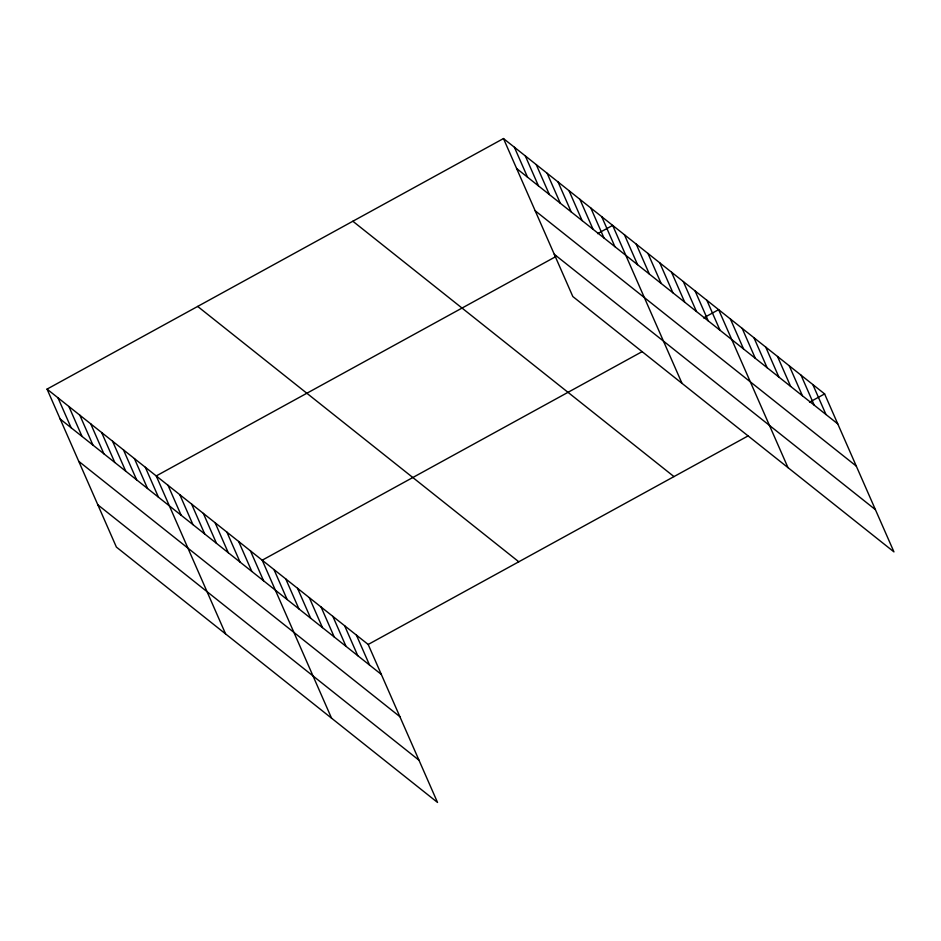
<?xml version="1.0" encoding="UTF-8"?>
<svg xmlns="http://www.w3.org/2000/svg" width="941" height="941" viewBox="0 0 941 941"><rect width="100%" height="100%" fill="white"/><g stroke="black" fill="none" stroke-linecap="round" stroke-linejoin="round"><path stroke-width="1.41" d="M47.05 389.115L368.178 644.467L437.53 802.45L116.39 547.086L47.05 389.115L503.47 138.55L824.61 393.914L893.95 551.885L572.822 296.533L503.47 138.55M556.178 256.387L156.23 475.934L225.581 633.905M597.594 233.65L612.662 225.381L682.002 383.352M642.068 351.675L262.21 560.201L331.55 718.171M703.574 317.917L718.63 309.648L787.982 467.618M368.178 644.467L748.036 435.942M809.542 402.183L824.61 393.914M516.621 168.51L837.749 423.873M535.17 210.76L856.298 466.113M554.273 254.282L875.401 509.646M352.851 221.241L673.979 476.605M197.669 306.425L518.797 561.789M60.2 419.063L381.328 674.426M78.738 461.313L399.878 716.666M97.852 504.835L418.98 760.199M812.824 384.551L825.975 414.51M801.05 375.188L814.2 405.148M789.276 365.826L802.426 395.785M777.501 356.463L790.652 386.422M765.727 347.1L778.877 377.059M753.953 337.737L767.103 367.696M742.178 328.374L755.329 358.333M730.404 319.011L743.555 348.958M706.856 300.285L720.006 330.232M695.081 290.922L708.232 320.869M683.307 281.559L696.458 311.506M671.533 272.196L684.683 302.143M659.759 262.833L672.909 292.78M647.984 253.47L661.135 283.417M636.21 244.107L649.361 274.054M624.436 234.744L637.575 264.692M601.734 216.701L614.885 246.648M590.819 208.008L603.969 237.967M579.903 199.327L593.053 229.286M568.987 190.647L582.126 220.606M558.06 181.966L571.211 211.925M547.144 173.285L560.295 203.232M536.229 164.604L549.379 194.552M525.313 155.924L538.452 185.871M514.386 147.243L527.536 177.19M356.404 635.104L369.554 665.064M344.629 625.741L357.78 655.701M332.855 616.379L346.006 646.338M321.081 607.016L334.231 636.975M309.307 597.653L322.457 627.612M297.532 588.29L310.683 618.249M285.758 578.927L298.909 608.886M273.984 569.564L287.134 599.523M250.435 550.838L263.586 580.797M238.661 541.475L251.812 571.434M226.887 532.112L240.037 562.071M215.113 522.749L228.263 552.708M203.338 513.386L216.489 543.345M191.564 504.023L204.703 533.97M179.79 494.66L192.929 524.607M168.016 485.297L181.154 515.245M145.314 467.254L158.464 497.201M134.398 458.573L147.549 488.52M123.483 449.892L136.633 479.839M112.555 441.2L125.706 471.159M101.64 432.519L114.79 462.478M90.724 423.838L103.875 453.797M79.809 415.157L92.959 445.117M68.881 406.477L82.032 436.424M57.966 397.796L71.116 427.743"/></g></svg>
